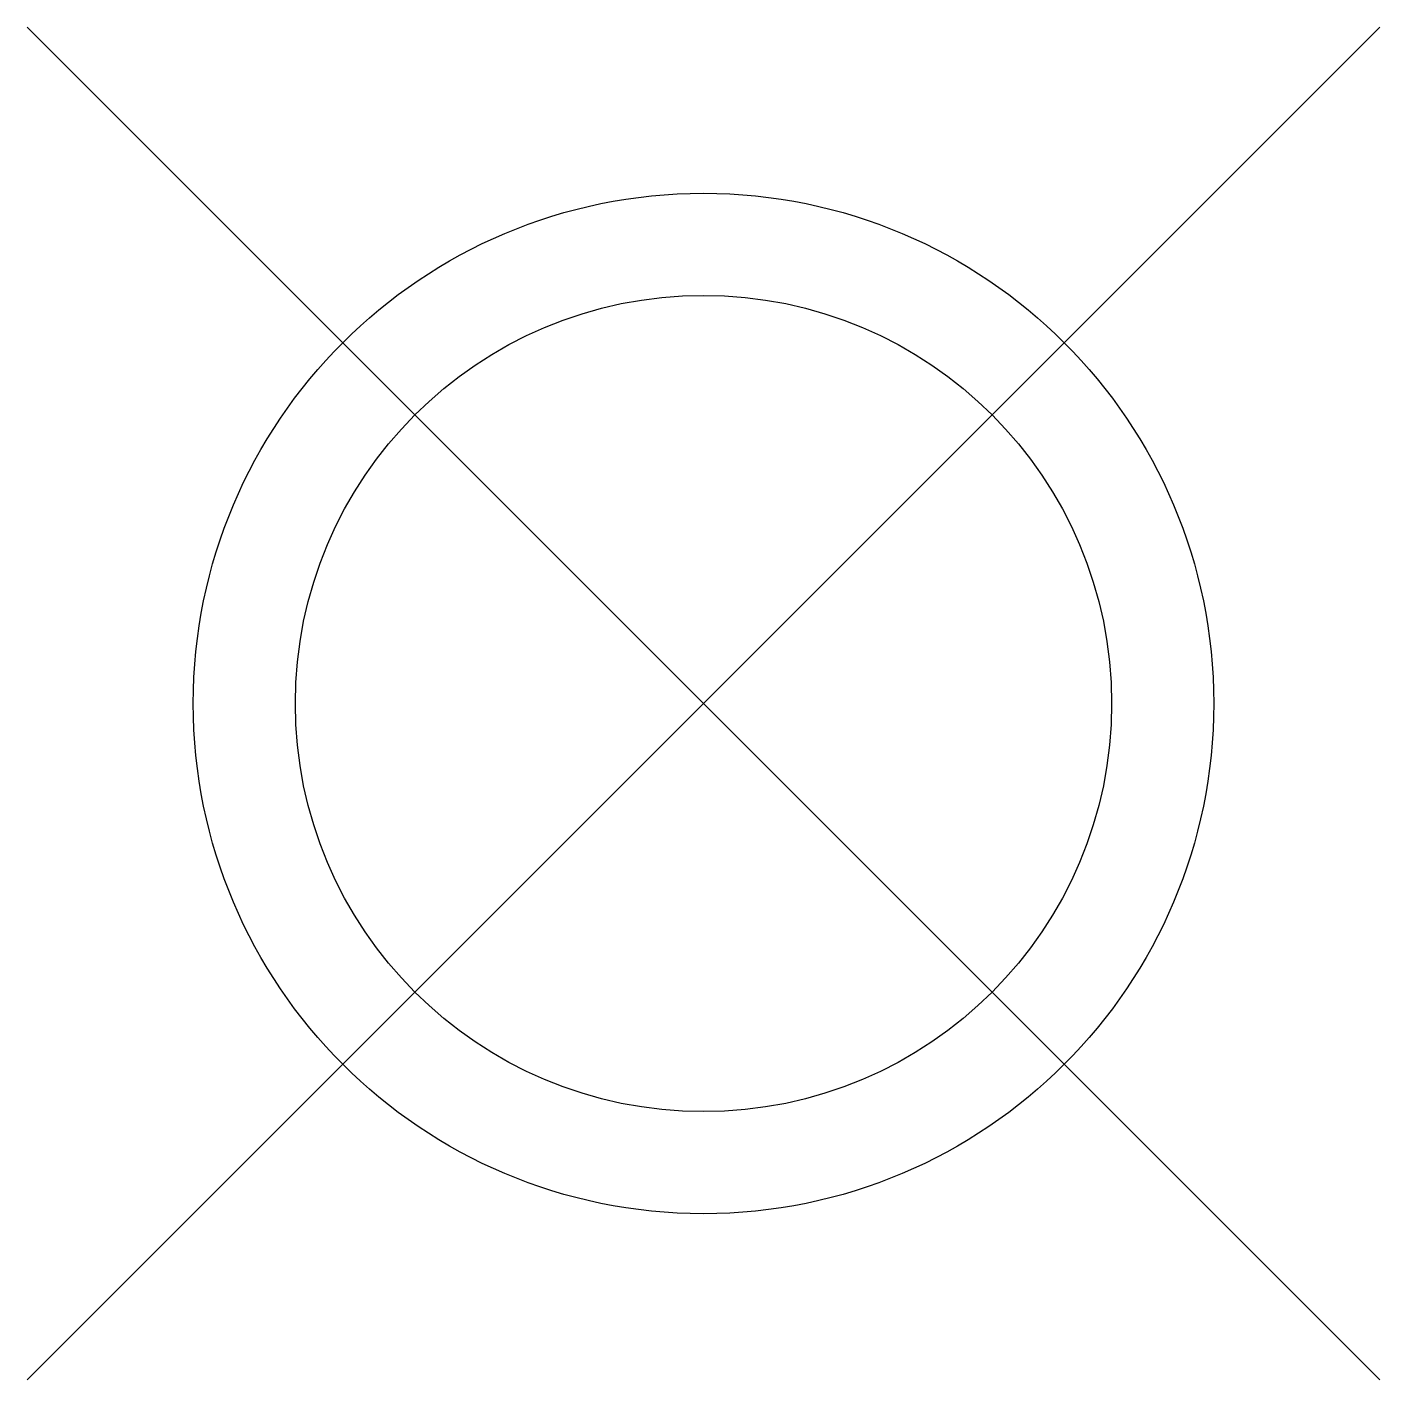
# Model space of a CAD drawing. Header units: metres. Extents: x -2.65 to 2.65, y -2.65 to 2.65.
import ezdxf

# ---------------------------------------------------------------- set-up
doc = ezdxf.new("R2010")
doc.units = ezdxf.units.M
doc.layers.get('0').update_dxf_attribs({"color": 150})

msp = doc.modelspace()

# ---------------------------------------------------------------- linework, layer by layer
for p, q in [((-2.6517, -2.6517), (2.6517, 2.6517)), ((2.6517, -2.6517), (-2.6517, 2.6517))]:
    msp.add_line(p, q)
for radius in [2, 1.6]:
    msp.add_circle((0, 0), radius)

doc.saveas('drawing.dxf')
